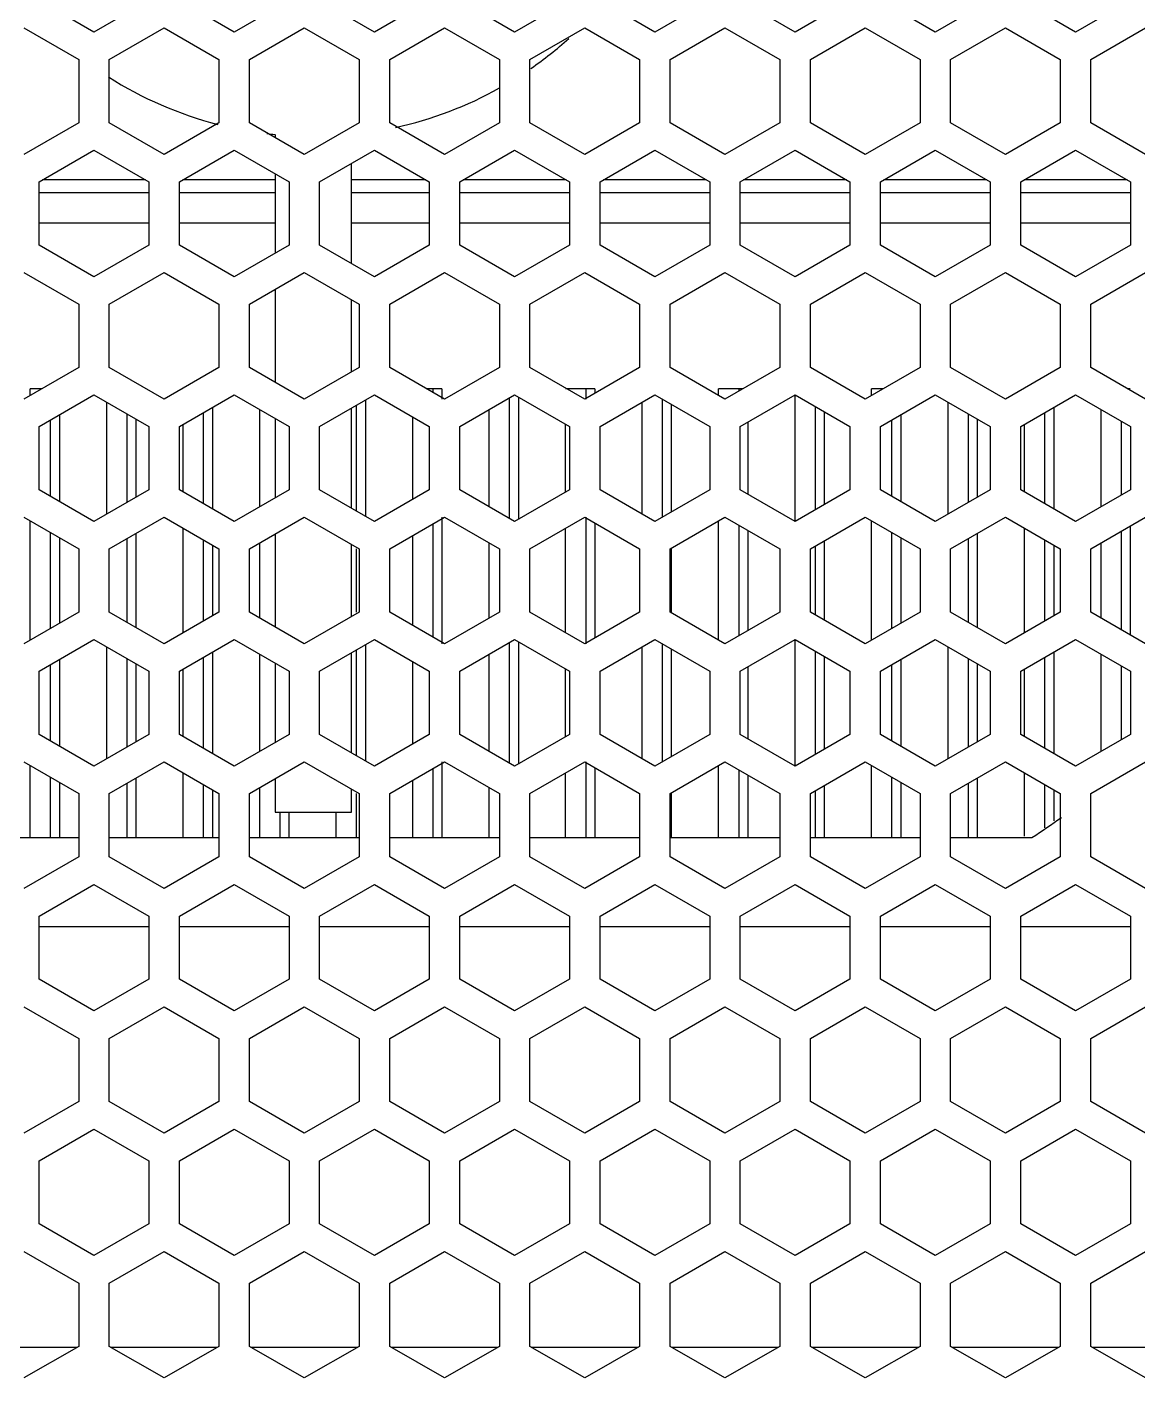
# Model space of a CAD drawing. Header units: millimetres. Extents: x 10297564 to 11610295, y -9287743 to -8409454.
# Drawn here: x 10530946 to 10531820, y -9096196 to -9095133 of the extents above; entities that cross this region are included whole.
import ezdxf

# ---------------------------------------------------------------- set-up
doc = ezdxf.new("R2010")
doc.units = ezdxf.units.MM
doc.header["$LTSCALE"] = 100
doc.layers.add('-0', color=7, linetype='Continuous')

# ---------------------------------------------------------------- blocks, each defined once
blk = doc.blocks.new('인버터 외형도')
at = {"layer": '-0', "linetype": 'Continuous'}
for p, q in [((121393.67, 39790.65), (121361.32, 39809.33)), ((121426.03, 39809.33), (121393.67, 39790.65)), ((121476.44, 39790.65), (121444.08, 39809.33)), ((121508.8, 39809.33), (121476.44, 39790.65)), ((121559.21, 39790.65), (121526.85, 39809.33)), ((121591.57, 39809.33), (121559.21, 39790.65)), ((121641.98, 39790.65), (121609.62, 39809.33)), ((121674.33, 39809.33), (121641.98, 39790.65)), ((121724.75, 39790.65), (121692.39, 39809.33)), ((121757.1, 39809.33), (121724.75, 39790.65)), ((121807.52, 39790.65), (121775.16, 39809.33)), ((121839.87, 39809.33), (121807.52, 39790.65)), ((121890.29, 39790.65), (121857.93, 39809.33)), ((121922.64, 39809.33), (121890.29, 39790.65)), ((121973.06, 39790.65), (121940.7, 39809.33)), ((122005.41, 39809.33), (121973.06, 39790.65)), ((121352.29, 39793.14), (121384.64, 39774.46)), ((121402.7, 39774.46), (121435.06, 39793.14)), ((121435.06, 39793.14), (121467.41, 39774.46)), ((121485.47, 39774.46), (121517.83, 39793.14)), ((121517.83, 39793.14), (121550.18, 39774.46)), ((121568.24, 39774.46), (121600.59, 39793.14)), ((121600.59, 39793.14), (121632.95, 39774.46)), ((121651.01, 39774.46), (121683.36, 39793.14)), ((121683.36, 39793.14), (121715.72, 39774.46)), ((121733.78, 39774.46), (121766.13, 39793.14)), ((121766.13, 39793.14), (121798.49, 39774.46)), ((121816.55, 39774.46), (121848.9, 39793.14)), ((121848.9, 39793.14), (121881.26, 39774.46)), ((121899.32, 39774.46), (121931.67, 39793.14)), ((121931.67, 39793.14), (121964.03, 39774.46)), ((121982.09, 39774.46), (122014.44, 39793.14)), ((121384.64, 39774.46), (121384.64, 39737.1)), ((121402.7, 39737.1), (121402.7, 39774.46)), ((121467.41, 39774.46), (121467.41, 39737.1)), ((121485.47, 39737.1), (121485.47, 39774.46)), ((121550.18, 39774.46), (121550.18, 39737.1)), ((121568.24, 39737.1), (121568.24, 39774.46)), ((121632.95, 39774.46), (121632.95, 39737.1)), ((121651.01, 39737.1), (121651.01, 39774.46)), ((121715.72, 39774.46), (121715.72, 39737.1)), ((121733.78, 39737.1), (121733.78, 39774.46)), ((121798.49, 39774.46), (121798.49, 39737.1)), ((121816.55, 39737.1), (121816.55, 39774.46)), ((121881.26, 39774.46), (121881.26, 39737.1)), ((121899.32, 39737.1), (121899.32, 39774.46)), ((121964.03, 39774.46), (121964.03, 39737.1)), ((121982.09, 39737.1), (121982.09, 39774.46)), ((121384.64, 39737.1), (121352.29, 39718.42)), ((121435.06, 39718.42), (121402.7, 39737.1)), ((121467.41, 39737.1), (121435.06, 39718.42)), ((121517.83, 39718.42), (121485.47, 39737.1)), ((121550.18, 39737.1), (121517.83, 39718.42)), ((121600.59, 39718.42), (121568.24, 39737.1)), ((121632.95, 39737.1), (121600.59, 39718.42)), ((121683.36, 39718.42), (121651.01, 39737.1)), ((121715.72, 39737.1), (121683.36, 39718.42)), ((121766.13, 39718.42), (121733.78, 39737.1)), ((121798.49, 39737.1), (121766.13, 39718.42)), ((121848.9, 39718.42), (121816.55, 39737.1)), ((121881.26, 39737.1), (121848.9, 39718.42)), ((121931.67, 39718.42), (121899.32, 39737.1)), ((121964.03, 39737.1), (121931.67, 39718.42)), ((122014.44, 39718.42), (121982.09, 39737.1)), ((121500.52, 39730.15), (121500.52, 39728.41)), ((121361.32, 39702.22), (121393.67, 39720.9)), ((121393.67, 39720.9), (121426.03, 39702.22)), ((121444.08, 39702.22), (121476.44, 39720.9)), ((121476.44, 39720.9), (121508.8, 39702.22)), ((121526.85, 39702.22), (121559.21, 39720.9)), ((121559.21, 39720.9), (121591.57, 39702.22)), ((121609.62, 39702.22), (121641.98, 39720.9)), ((121641.98, 39720.9), (121674.33, 39702.22)), ((121692.39, 39702.22), (121724.75, 39720.9)), ((121724.75, 39720.9), (121757.1, 39702.22)), ((121775.16, 39702.22), (121807.52, 39720.9)), ((121807.52, 39720.9), (121839.87, 39702.22)), ((121857.93, 39702.22), (121890.29, 39720.9)), ((121890.29, 39720.9), (121922.64, 39702.22)), ((121940.7, 39702.22), (121973.06, 39720.9)), ((121973.06, 39720.9), (122005.41, 39702.22)), ((121545.67, 39654), (121545.67, 39713.08)), ((121424.04, 39703.37), (121363.3, 39703.37)), ((121500.52, 39703.37), (121446.07, 39703.37)), ((121500.52, 39707), (121500.52, 39660.08)), ((121589.58, 39703.37), (121545.67, 39703.37)), ((121672.35, 39703.37), (121611.61, 39703.37)), ((121755.12, 39703.37), (121694.38, 39703.37)), ((121837.89, 39703.37), (121777.15, 39703.37)), ((121920.66, 39703.37), (121859.92, 39703.37)), ((122003.43, 39703.37), (121942.69, 39703.37)), ((121361.32, 39664.86), (121361.32, 39702.22)), ((121426.03, 39695.84), (121361.32, 39695.84)), ((121426.03, 39702.22), (121426.03, 39664.86)), ((121444.08, 39664.86), (121444.08, 39702.22)), ((121500.52, 39695.84), (121444.08, 39695.84)), ((121508.8, 39702.22), (121508.8, 39664.86)), ((121526.85, 39664.86), (121526.85, 39702.22)), ((121591.57, 39695.84), (121545.67, 39695.84)), ((121591.57, 39702.22), (121591.57, 39664.86)), ((121609.62, 39664.86), (121609.62, 39702.22)), ((121674.33, 39695.84), (121609.62, 39695.84)), ((121674.33, 39702.22), (121674.33, 39664.86)), ((121692.39, 39664.86), (121692.39, 39702.22)), ((121757.1, 39695.84), (121692.39, 39695.84)), ((121757.1, 39702.22), (121757.1, 39664.86)), ((121775.16, 39664.86), (121775.16, 39702.22)), ((121839.87, 39695.84), (121775.16, 39695.84)), ((121839.87, 39702.22), (121839.87, 39664.86)), ((121857.93, 39664.86), (121857.93, 39702.22)), ((121922.64, 39695.84), (121857.93, 39695.84)), ((121922.64, 39702.22), (121922.64, 39664.86)), ((121940.7, 39664.86), (121940.7, 39702.22)), ((122005.41, 39695.84), (121940.7, 39695.84)), ((122005.41, 39702.22), (122005.41, 39664.86)), ((121426.03, 39677.78), (121361.32, 39677.78)), ((121500.52, 39677.78), (121444.08, 39677.78)), ((121591.57, 39677.78), (121545.67, 39677.78)), ((121674.33, 39677.78), (121609.62, 39677.78)), ((121757.1, 39677.78), (121692.39, 39677.78)), ((121839.87, 39677.78), (121775.16, 39677.78)), ((121922.64, 39677.78), (121857.93, 39677.78)), ((122005.41, 39677.78), (121940.7, 39677.78)), ((121393.67, 39646.18), (121361.32, 39664.86)), ((121426.03, 39664.86), (121393.67, 39646.18)), ((121476.44, 39646.18), (121444.08, 39664.86)), ((121508.8, 39664.86), (121476.44, 39646.18)), ((121559.21, 39646.18), (121526.85, 39664.86)), ((121591.57, 39664.86), (121559.21, 39646.18)), ((121641.98, 39646.18), (121609.62, 39664.86)), ((121674.33, 39664.86), (121641.98, 39646.18)), ((121724.75, 39646.18), (121692.39, 39664.86)), ((121757.1, 39664.86), (121724.75, 39646.18)), ((121807.52, 39646.18), (121775.16, 39664.86)), ((121839.87, 39664.86), (121807.52, 39646.18)), ((121890.29, 39646.18), (121857.93, 39664.86)), ((121922.64, 39664.86), (121890.29, 39646.18)), ((121973.06, 39646.18), (121940.7, 39664.86)), ((122005.41, 39664.86), (121973.06, 39646.18)), ((121352.29, 39648.67), (121384.64, 39629.99)), ((121402.7, 39629.99), (121435.06, 39648.67)), ((121435.06, 39648.67), (121467.41, 39629.99)), ((121485.47, 39629.99), (121517.83, 39648.67)), ((121517.83, 39648.67), (121550.18, 39629.99)), ((121568.24, 39629.99), (121600.59, 39648.67)), ((121600.59, 39648.67), (121632.95, 39629.99)), ((121651.01, 39629.99), (121683.36, 39648.67)), ((121683.36, 39648.67), (121715.72, 39629.99)), ((121733.78, 39629.99), (121766.13, 39648.67)), ((121766.13, 39648.67), (121798.49, 39629.99)), ((121816.55, 39629.99), (121848.9, 39648.67)), ((121848.9, 39648.67), (121881.26, 39629.99)), ((121899.32, 39629.99), (121931.67, 39648.67)), ((121931.67, 39648.67), (121964.03, 39629.99)), ((121982.09, 39629.99), (122014.44, 39648.67)), ((121500.52, 39638.68), (121500.52, 39583.94)), ((121545.67, 39590.02), (121545.67, 39632.59)), ((121384.64, 39629.99), (121384.64, 39592.63)), ((121402.7, 39592.63), (121402.7, 39629.99)), ((121467.41, 39629.99), (121467.41, 39592.63)), ((121485.47, 39592.63), (121485.47, 39629.99)), ((121550.18, 39629.99), (121550.18, 39592.63)), ((121568.24, 39592.63), (121568.24, 39629.99)), ((121632.95, 39629.99), (121632.95, 39592.63)), ((121651.01, 39592.63), (121651.01, 39629.99)), ((121715.72, 39629.99), (121715.72, 39592.63)), ((121733.78, 39592.63), (121733.78, 39629.99)), ((121798.49, 39629.99), (121798.49, 39592.63)), ((121816.55, 39592.63), (121816.55, 39629.99)), ((121881.26, 39629.99), (121881.26, 39592.63)), ((121899.32, 39592.63), (121899.32, 39629.99)), ((121964.03, 39629.99), (121964.03, 39592.63)), ((121982.09, 39592.63), (121982.09, 39629.99)), ((121384.64, 39592.63), (121352.29, 39573.95)), ((121435.06, 39573.95), (121402.7, 39592.63)), ((121467.41, 39592.63), (121435.06, 39573.95)), ((121517.83, 39573.95), (121485.47, 39592.63)), ((121550.18, 39592.63), (121517.83, 39573.95)), ((121600.59, 39573.95), (121568.24, 39592.63)), ((121632.95, 39592.63), (121600.59, 39573.95)), ((121683.36, 39573.95), (121651.01, 39592.63)), ((121715.72, 39592.63), (121683.36, 39573.95)), ((121766.13, 39573.95), (121733.78, 39592.63)), ((121798.49, 39592.63), (121766.13, 39573.95)), ((121848.9, 39573.95), (121816.55, 39592.63)), ((121881.26, 39592.63), (121848.9, 39573.95)), ((121931.67, 39573.95), (121899.32, 39592.63)), ((121964.03, 39592.63), (121931.67, 39573.95)), ((122014.44, 39573.95), (121982.09, 39592.63)), ((121356.04, 39576.12), (121356.04, 39579.97)), ((121362.71, 39579.97), (121356.04, 39579.97)), ((121361.32, 39557.75), (121393.67, 39576.43)), ((121393.67, 39576.43), (121426.03, 39557.75)), ((121444.08, 39557.75), (121476.44, 39576.43)), ((121476.44, 39576.43), (121508.8, 39557.75)), ((121526.85, 39557.75), (121559.21, 39576.43)), ((121559.21, 39576.43), (121591.57, 39557.75)), ((121599.01, 39579.97), (121590.17, 39579.97)), ((121593.82, 39577.86), (121593.82, 39579.97)), ((121599.01, 39579.97), (121599.01, 39573.95)), ((121609.62, 39557.75), (121641.98, 39576.43)), ((121641.98, 39576.43), (121674.33, 39557.75)), ((121689.31, 39579.97), (121672.07, 39579.97)), ((121684.11, 39573.95), (121684.11, 39579.97)), ((121689.31, 39579.97), (121689.31, 39577.38)), ((121692.39, 39557.75), (121724.75, 39576.43)), ((121724.75, 39576.43), (121757.1, 39557.75)), ((121762.37, 39576.12), (121762.37, 39579.97)), ((121776.56, 39579.97), (121762.37, 39579.97)), ((121774.41, 39578.72), (121774.41, 39579.97)), ((121775.16, 39557.75), (121807.52, 39576.43)), ((121807.51, 39501.71), (121807.51, 39576.43)), ((121807.52, 39576.43), (121839.87, 39557.75)), ((121852.66, 39576.12), (121852.66, 39579.97)), ((121859.33, 39579.97), (121852.66, 39579.97)), ((121857.93, 39557.75), (121890.29, 39576.43)), ((121890.29, 39576.43), (121922.64, 39557.75)), ((121940.7, 39557.75), (121973.06, 39576.43)), ((121973.06, 39576.43), (122005.41, 39557.75)), ((122005.34, 39579.97), (122004.02, 39579.97)), ((121401.19, 39506.05), (121401.19, 39572.09)), ((121463.57, 39569), (121463.57, 39509.14)), ((121491.48, 39510.4), (121491.48, 39567.75)), ((121545.67, 39509.53), (121545.67, 39568.61)), ((121548.67, 39507.79), (121548.67, 39570.35)), ((121553.87, 39573.35), (121553.87, 39504.79)), ((121626.93, 39510.4), (121626.93, 39567.74)), ((121638.97, 39503.45), (121638.97, 39574.69)), ((121644.16, 39575.17), (121644.16, 39502.97)), ((121717.22, 39506.06), (121717.22, 39572.09)), ((121729.26, 39504.32), (121729.26, 39573.83)), ((121734.46, 39570.83), (121734.46, 39507.31)), ((121819.55, 39508.66), (121819.55, 39569.48)), ((121897.81, 39506.05), (121897.81, 39572.09)), ((121960.19, 39569), (121960.19, 39509.14)), ((121988.1, 39510.4), (121988.1, 39567.75)), ((121368.08, 39516.48), (121368.08, 39561.66)), ((121373.28, 39564.66), (121373.28, 39513.48)), ((121413.23, 39513), (121413.23, 39565.14)), ((121418.43, 39562.14), (121418.43, 39516)), ((121458.38, 39512.14), (121458.38, 39566)), ((121500.52, 39562.53), (121500.52, 39515.61)), ((121581.78, 39514.74), (121581.78, 39563.4)), ((121779.6, 39560.31), (121779.6, 39517.83)), ((121824.75, 39566.48), (121824.75, 39511.66)), ((121864.7, 39516.48), (121864.7, 39561.66)), ((121869.9, 39564.66), (121869.9, 39513.48)), ((121909.85, 39513), (121909.85, 39565.14)), ((121915.04, 39562.14), (121915.04, 39516)), ((121954.99, 39512.14), (121954.99, 39566)), ((122000.14, 39517.35), (122000.14, 39560.79)), ((121361.32, 39520.39), (121361.32, 39557.75)), ((121426.03, 39557.75), (121426.03, 39520.39)), ((121444.08, 39520.39), (121444.08, 39557.75)), ((121446.34, 39519.09), (121446.34, 39559.05)), ((121508.8, 39557.75), (121508.8, 39520.39)), ((121526.85, 39520.39), (121526.85, 39557.75)), ((121591.57, 39557.75), (121591.57, 39520.39)), ((121609.62, 39520.39), (121609.62, 39557.75)), ((121672.07, 39519.08), (121672.07, 39559.06)), ((121674.33, 39557.75), (121674.33, 39520.39)), ((121692.39, 39520.39), (121692.39, 39557.75)), ((121757.1, 39557.75), (121757.1, 39520.39)), ((121775.16, 39520.39), (121775.16, 39557.75)), ((121839.87, 39557.75), (121839.87, 39520.39)), ((121857.93, 39520.39), (121857.93, 39557.75)), ((121922.64, 39557.75), (121922.64, 39520.39)), ((121940.7, 39520.39), (121940.7, 39557.75)), ((121942.95, 39519.09), (121942.95, 39559.05)), ((122005.41, 39557.75), (122005.41, 39520.39)), ((121393.67, 39501.71), (121361.32, 39520.39)), ((121426.03, 39520.39), (121393.67, 39501.71)), ((121476.44, 39501.71), (121444.08, 39520.39)), ((121508.8, 39520.39), (121476.44, 39501.71)), ((121559.21, 39501.71), (121526.85, 39520.39)), ((121591.57, 39520.39), (121559.21, 39501.71)), ((121641.98, 39501.71), (121609.62, 39520.39)), ((121674.33, 39520.39), (121641.98, 39501.71)), ((121724.75, 39501.71), (121692.39, 39520.39)), ((121757.1, 39520.39), (121724.75, 39501.71)), ((121807.52, 39501.71), (121775.16, 39520.39)), ((121839.87, 39520.39), (121807.52, 39501.71)), ((121890.29, 39501.71), (121857.93, 39520.39)), ((121922.64, 39520.39), (121890.29, 39501.71)), ((121973.06, 39501.71), (121940.7, 39520.39)), ((122005.41, 39520.39), (121973.06, 39501.71)), ((121352.29, 39504.2), (121384.64, 39485.52)), ((121402.7, 39485.52), (121435.06, 39504.2)), ((121435.06, 39504.2), (121467.41, 39485.52)), ((121485.47, 39485.52), (121517.83, 39504.2)), ((121517.83, 39504.2), (121550.18, 39485.52)), ((121568.24, 39485.52), (121600.59, 39504.2)), ((121599.01, 39504.2), (121599.01, 39429.48)), ((121600.59, 39504.2), (121632.95, 39485.52)), ((121651.01, 39485.52), (121683.36, 39504.2)), ((121683.36, 39504.2), (121715.72, 39485.52)), ((121684.11, 39429.48), (121684.11, 39504.2)), ((121733.78, 39485.52), (121766.13, 39504.2)), ((121766.13, 39504.2), (121798.49, 39485.52)), ((121816.55, 39485.52), (121848.9, 39504.2)), ((121848.9, 39504.2), (121881.26, 39485.52)), ((121899.32, 39485.52), (121931.67, 39504.2)), ((121931.67, 39504.2), (121964.03, 39485.52)), ((121982.09, 39485.52), (122014.44, 39504.2)), ((121356.04, 39431.64), (121356.04, 39502.03)), ((121446.34, 39435.99), (121446.34, 39497.68)), ((121593.82, 39433.39), (121593.82, 39500.28)), ((121672.07, 39435.99), (121672.07, 39497.68)), ((121689.31, 39500.76), (121689.31, 39432.91)), ((121762.37, 39431.65), (121762.37, 39502.02)), ((121774.41, 39434.25), (121774.41, 39499.42)), ((121779.6, 39496.42), (121779.6, 39437.25)), ((121852.66, 39431.64), (121852.66, 39502.03)), ((121942.95, 39435.99), (121942.95, 39497.68)), ((122000.14, 39437.73), (122000.14, 39495.94)), ((122005.34, 39498.94), (122005.34, 39434.73)), ((121368.08, 39438.6), (121368.08, 39495.08)), ((121373.28, 39492.08), (121373.28, 39441.6)), ((121413.23, 39442.08), (121413.23, 39491.6)), ((121418.43, 39494.6), (121418.43, 39439.08)), ((121458.38, 39442.94), (121458.38, 39490.73)), ((121463.57, 39487.73), (121463.57, 39445.94)), ((121491.48, 39444.68), (121491.48, 39488.99)), ((121500.52, 39494.2), (121500.52, 39439.47)), ((121545.67, 39445.55), (121545.67, 39488.12)), ((121581.78, 39440.34), (121581.78, 39493.33)), ((121626.93, 39444.68), (121626.93, 39488.99)), ((121824.75, 39490.25), (121824.75, 39443.42)), ((121864.7, 39438.6), (121864.7, 39495.08)), ((121869.9, 39492.08), (121869.9, 39441.6)), ((121909.85, 39442.08), (121909.85, 39491.6)), ((121915.04, 39494.6), (121915.04, 39439.08)), ((121954.99, 39442.94), (121954.99, 39490.73)), ((121960.19, 39487.73), (121960.19, 39445.94)), ((121988.1, 39444.68), (121988.1, 39488.99)), ((121384.64, 39485.52), (121384.64, 39448.16)), ((121402.7, 39448.16), (121402.7, 39485.52)), ((121467.41, 39485.52), (121467.41, 39448.16)), ((121485.47, 39448.16), (121485.47, 39485.52)), ((121548.67, 39448.16), (121548.67, 39485.52)), ((121550.18, 39485.52), (121550.18, 39448.16)), ((121568.24, 39448.16), (121568.24, 39485.52)), ((121632.95, 39485.52), (121632.95, 39448.16)), ((121651.01, 39448.16), (121651.01, 39485.52)), ((121715.72, 39485.52), (121715.72, 39448.16)), ((121733.78, 39448.16), (121733.78, 39485.52)), ((121734.46, 39485.52), (121734.46, 39448.16)), ((121798.49, 39485.52), (121798.49, 39448.16)), ((121816.55, 39448.16), (121816.55, 39485.52)), ((121819.55, 39446.42), (121819.55, 39487.25)), ((121881.26, 39485.52), (121881.26, 39448.16)), ((121899.32, 39448.16), (121899.32, 39485.52)), ((121964.03, 39485.52), (121964.03, 39448.16)), ((121982.09, 39448.16), (121982.09, 39485.52)), ((121384.64, 39448.16), (121352.29, 39429.48)), ((121435.06, 39429.48), (121402.7, 39448.16)), ((121467.41, 39448.16), (121435.06, 39429.48)), ((121517.83, 39429.48), (121485.47, 39448.16)), ((121550.18, 39448.16), (121517.83, 39429.48)), ((121600.59, 39429.48), (121568.24, 39448.16)), ((121632.95, 39448.16), (121600.59, 39429.48)), ((121683.36, 39429.48), (121651.01, 39448.16)), ((121715.72, 39448.16), (121683.36, 39429.48)), ((121766.13, 39429.48), (121733.78, 39448.16)), ((121798.49, 39448.16), (121766.13, 39429.48)), ((121848.9, 39429.48), (121816.55, 39448.16)), ((121881.26, 39448.16), (121848.9, 39429.48)), ((121931.67, 39429.48), (121899.32, 39448.16)), ((121964.03, 39448.16), (121931.67, 39429.48)), ((122014.44, 39429.48), (121982.09, 39448.16)), ((121361.32, 39413.28), (121393.67, 39431.96)), ((121393.67, 39431.96), (121426.03, 39413.28)), ((121444.08, 39413.28), (121476.44, 39431.96)), ((121476.44, 39431.96), (121508.8, 39413.28)), ((121526.85, 39413.28), (121559.21, 39431.96)), ((121559.21, 39431.96), (121591.57, 39413.28)), ((121609.62, 39413.28), (121641.98, 39431.96)), ((121641.98, 39431.96), (121674.33, 39413.28)), ((121692.39, 39413.28), (121724.75, 39431.96)), ((121724.75, 39431.96), (121757.1, 39413.28)), ((121775.16, 39413.28), (121807.52, 39431.96)), ((121807.51, 39357.24), (121807.51, 39431.96)), ((121807.52, 39431.96), (121839.87, 39413.28)), ((121857.93, 39413.28), (121890.29, 39431.96)), ((121890.29, 39431.96), (121922.64, 39413.28)), ((121940.7, 39413.28), (121973.06, 39431.96)), ((121973.06, 39431.96), (122005.41, 39413.28)), ((121401.19, 39361.58), (121401.19, 39427.62)), ((121463.57, 39424.53), (121463.57, 39364.67)), ((121545.67, 39365.06), (121545.67, 39424.14)), ((121548.67, 39363.32), (121548.67, 39425.88)), ((121553.87, 39428.88), (121553.87, 39360.32)), ((121638.97, 39358.98), (121638.97, 39430.22)), ((121644.16, 39430.7), (121644.16, 39358.5)), ((121717.22, 39361.59), (121717.22, 39427.61)), ((121729.26, 39359.84), (121729.26, 39429.36)), ((121734.46, 39426.36), (121734.46, 39362.84)), ((121819.55, 39364.19), (121819.55, 39425.01)), ((121897.81, 39361.58), (121897.81, 39427.62)), ((121960.19, 39424.53), (121960.19, 39364.67)), ((121368.08, 39372.01), (121368.08, 39417.19)), ((121373.28, 39420.19), (121373.28, 39369.01)), ((121413.23, 39368.53), (121413.23, 39420.67)), ((121418.43, 39417.67), (121418.43, 39371.53)), ((121458.38, 39367.67), (121458.38, 39421.53)), ((121491.48, 39365.93), (121491.48, 39423.28)), ((121500.52, 39418.06), (121500.52, 39371.14)), ((121581.78, 39370.27), (121581.78, 39418.93)), ((121626.93, 39365.93), (121626.93, 39423.27)), ((121779.6, 39415.84), (121779.6, 39373.36)), ((121824.75, 39422.01), (121824.75, 39367.19)), ((121864.7, 39372.01), (121864.7, 39417.19)), ((121869.9, 39420.19), (121869.9, 39369.01)), ((121909.85, 39368.53), (121909.85, 39420.67)), ((121915.04, 39417.67), (121915.04, 39371.53)), ((121954.99, 39367.67), (121954.99, 39421.53)), ((121988.1, 39365.93), (121988.1, 39423.28)), ((122000.14, 39372.88), (122000.14, 39416.32)), ((121361.32, 39375.92), (121361.32, 39413.28)), ((121426.03, 39413.28), (121426.03, 39375.92)), ((121444.08, 39375.92), (121444.08, 39413.28)), ((121446.34, 39374.62), (121446.34, 39414.58)), ((121508.8, 39413.28), (121508.8, 39375.92)), ((121526.85, 39375.92), (121526.85, 39413.28)), ((121591.57, 39413.28), (121591.57, 39375.92)), ((121609.62, 39375.92), (121609.62, 39413.28)), ((121672.07, 39374.61), (121672.07, 39414.59)), ((121674.33, 39413.28), (121674.33, 39375.92)), ((121692.39, 39375.92), (121692.39, 39413.28)), ((121757.1, 39413.28), (121757.1, 39375.92)), ((121775.16, 39375.92), (121775.16, 39413.28)), ((121839.87, 39413.28), (121839.87, 39375.92)), ((121857.93, 39375.92), (121857.93, 39413.28)), ((121922.64, 39413.28), (121922.64, 39375.92)), ((121940.7, 39375.92), (121940.7, 39413.28)), ((121942.95, 39374.62), (121942.95, 39414.58)), ((122005.41, 39413.28), (122005.41, 39375.92)), ((121393.67, 39357.24), (121361.32, 39375.92)), ((121426.03, 39375.92), (121393.67, 39357.24)), ((121476.44, 39357.24), (121444.08, 39375.92)), ((121508.8, 39375.92), (121476.44, 39357.24)), ((121559.21, 39357.24), (121526.85, 39375.92)), ((121591.57, 39375.92), (121559.21, 39357.24)), ((121641.98, 39357.24), (121609.62, 39375.92)), ((121674.33, 39375.92), (121641.98, 39357.24)), ((121724.75, 39357.24), (121692.39, 39375.92)), ((121757.1, 39375.92), (121724.75, 39357.24)), ((121807.52, 39357.24), (121775.16, 39375.92)), ((121839.87, 39375.92), (121807.52, 39357.24)), ((121890.29, 39357.24), (121857.93, 39375.92)), ((121922.64, 39375.92), (121890.29, 39357.24)), ((121973.06, 39357.24), (121940.7, 39375.92)), ((122005.41, 39375.92), (121973.06, 39357.24)), ((121352.29, 39359.73), (121384.64, 39341.05)), ((121356.04, 39315.1), (121356.04, 39357.56)), ((121402.7, 39341.05), (121435.06, 39359.73)), ((121435.06, 39359.73), (121467.41, 39341.05)), ((121446.34, 39315.1), (121446.34, 39353.21)), ((121485.47, 39341.05), (121517.83, 39359.73)), ((121517.83, 39359.73), (121550.18, 39341.05)), ((121568.24, 39341.05), (121600.59, 39359.73)), ((121593.82, 39315.1), (121593.82, 39355.81)), ((121599.01, 39359.73), (121599.01, 39315.1)), ((121600.59, 39359.73), (121632.95, 39341.05)), ((121651.01, 39341.05), (121683.36, 39359.73)), ((121672.07, 39315.1), (121672.07, 39353.21)), ((121683.36, 39359.73), (121715.72, 39341.05)), ((121684.11, 39315.1), (121684.11, 39359.73)), ((121689.31, 39356.29), (121689.31, 39315.1)), ((121733.78, 39341.05), (121766.13, 39359.73)), ((121762.37, 39315.1), (121762.37, 39357.55)), ((121766.13, 39359.73), (121798.49, 39341.05)), ((121774.41, 39315.1), (121774.41, 39354.95)), ((121816.55, 39341.05), (121848.9, 39359.73)), ((121848.9, 39359.73), (121881.26, 39341.05)), ((121852.66, 39315.1), (121852.66, 39357.56)), ((121899.32, 39341.05), (121931.67, 39359.73)), ((121931.67, 39359.73), (121964.03, 39341.05)), ((121942.95, 39316.04), (121942.95, 39353.21)), ((121982.09, 39341.05), (122014.44, 39359.73)), ((121368.08, 39315.1), (121368.08, 39350.61)), ((121373.28, 39347.61), (121373.28, 39315.1)), ((121413.23, 39315.1), (121413.23, 39347.13)), ((121418.43, 39350.13), (121418.43, 39315.1)), ((121458.38, 39315.1), (121458.38, 39346.26)), ((121491.48, 39315.1), (121491.48, 39344.52)), ((121500.52, 39349.73), (121500.52, 39330.15)), ((121581.78, 39315.1), (121581.78, 39348.86)), ((121626.93, 39315.1), (121626.93, 39344.52)), ((121779.6, 39351.95), (121779.6, 39315.1)), ((121824.75, 39345.78), (121824.75, 39315.1)), ((121864.7, 39315.1), (121864.7, 39350.61)), ((121869.9, 39347.61), (121869.9, 39315.1)), ((121909.85, 39315.1), (121909.85, 39347.13)), ((121915.04, 39350.13), (121915.04, 39315.1)), ((121954.99, 39320.95), (121954.99, 39346.26)), ((121384.64, 39341.05), (121384.64, 39303.69)), ((121402.7, 39303.69), (121402.7, 39341.05)), ((121463.57, 39343.26), (121463.57, 39315.1)), ((121467.41, 39341.05), (121467.41, 39303.69)), ((121485.47, 39303.69), (121485.47, 39341.05)), ((121545.67, 39330.15), (121545.67, 39343.65)), ((121548.67, 39315.1), (121548.67, 39341.05)), ((121550.18, 39341.05), (121550.18, 39303.69)), ((121568.24, 39303.69), (121568.24, 39341.05)), ((121632.95, 39341.05), (121632.95, 39303.69)), ((121651.01, 39303.69), (121651.01, 39341.05)), ((121715.72, 39341.05), (121715.72, 39303.69)), ((121733.78, 39303.69), (121733.78, 39341.05)), ((121734.46, 39341.05), (121734.46, 39315.1)), ((121798.49, 39341.05), (121798.49, 39303.69)), ((121816.55, 39303.69), (121816.55, 39341.05)), ((121819.55, 39315.1), (121819.55, 39342.78)), ((121881.26, 39341.05), (121881.26, 39303.69)), ((121899.32, 39303.69), (121899.32, 39341.05)), ((121960.19, 39343.26), (121960.19, 39324.92)), ((121964.03, 39341.05), (121964.03, 39303.69)), ((121982.09, 39303.69), (121982.09, 39341.05)), ((121500.52, 39330.15), (121545.67, 39330.15)), ((121503.53, 39315.1), (121503.53, 39330.15)), ((121508.72, 39330.15), (121508.72, 39315.1)), ((121536.63, 39315.1), (121536.63, 39330.15)), ((121319.93, 39315.1), (121384.64, 39315.1)), ((121402.7, 39315.1), (121467.41, 39315.1)), ((121485.47, 39315.1), (121550.18, 39315.1)), ((121568.24, 39315.1), (121632.95, 39315.1)), ((121651.01, 39315.1), (121715.72, 39315.1)), ((121733.78, 39315.1), (121798.49, 39315.1)), ((121816.55, 39315.1), (121881.26, 39315.1)), ((121899.32, 39315.1), (121947.34, 39315.1)), ((121384.64, 39303.69), (121352.29, 39285.01)), ((121435.06, 39285.01), (121402.7, 39303.69)), ((121467.41, 39303.69), (121435.06, 39285.01)), ((121517.83, 39285.01), (121485.47, 39303.69)), ((121550.18, 39303.69), (121517.83, 39285.01)), ((121600.59, 39285.01), (121568.24, 39303.69)), ((121632.95, 39303.69), (121600.59, 39285.01)), ((121683.36, 39285.01), (121651.01, 39303.69)), ((121715.72, 39303.69), (121683.36, 39285.01)), ((121766.13, 39285.01), (121733.78, 39303.69)), ((121798.49, 39303.69), (121766.13, 39285.01)), ((121848.9, 39285.01), (121816.55, 39303.69)), ((121881.26, 39303.69), (121848.9, 39285.01)), ((121931.67, 39285.01), (121899.32, 39303.69)), ((121964.03, 39303.69), (121931.67, 39285.01)), ((122014.44, 39285.01), (121982.09, 39303.69)), ((121361.32, 39268.81), (121393.67, 39287.49)), ((121393.67, 39287.49), (121426.03, 39268.81)), ((121444.08, 39268.81), (121476.44, 39287.49)), ((121476.44, 39287.49), (121508.8, 39268.81)), ((121526.85, 39268.81), (121559.21, 39287.49)), ((121559.21, 39287.49), (121591.57, 39268.81)), ((121609.62, 39268.81), (121641.98, 39287.49)), ((121641.98, 39287.49), (121674.33, 39268.81)), ((121692.39, 39268.81), (121724.75, 39287.49)), ((121724.75, 39287.49), (121757.1, 39268.81)), ((121775.16, 39268.81), (121807.52, 39287.49)), ((121807.52, 39287.49), (121839.87, 39268.81)), ((121857.93, 39268.81), (121890.29, 39287.49)), ((121890.29, 39287.49), (121922.64, 39268.81)), ((121940.7, 39268.81), (121973.06, 39287.49)), ((121973.06, 39287.49), (122005.41, 39268.81)), ((121361.32, 39231.45), (121361.32, 39268.81)), ((121426.03, 39268.81), (121426.03, 39231.45)), ((121444.08, 39231.45), (121444.08, 39268.81)), ((121508.8, 39268.81), (121508.8, 39231.45)), ((121526.85, 39231.45), (121526.85, 39268.81)), ((121591.57, 39268.81), (121591.57, 39231.45)), ((121609.62, 39231.45), (121609.62, 39268.81)), ((121674.33, 39268.81), (121674.33, 39231.45)), ((121692.39, 39231.45), (121692.39, 39268.81)), ((121757.1, 39268.81), (121757.1, 39231.45)), ((121775.16, 39231.45), (121775.16, 39268.81)), ((121839.87, 39268.81), (121839.87, 39231.45)), ((121857.93, 39231.45), (121857.93, 39268.81)), ((121922.64, 39268.81), (121922.64, 39231.45)), ((121940.7, 39231.45), (121940.7, 39268.81)), ((122005.41, 39268.81), (122005.41, 39231.45)), ((121426.03, 39262.43), (121361.32, 39262.43)), ((121508.8, 39262.43), (121444.08, 39262.43)), ((121591.57, 39262.43), (121526.85, 39262.43)), ((121674.33, 39262.43), (121609.62, 39262.43)), ((121757.1, 39262.43), (121692.39, 39262.43)), ((121839.87, 39262.43), (121775.16, 39262.43)), ((121922.64, 39262.43), (121857.93, 39262.43)), ((122005.41, 39262.43), (121940.7, 39262.43)), ((121393.67, 39212.77), (121361.32, 39231.45)), ((121426.03, 39231.45), (121393.67, 39212.77)), ((121476.44, 39212.77), (121444.08, 39231.45)), ((121508.8, 39231.45), (121476.44, 39212.77)), ((121559.21, 39212.77), (121526.85, 39231.45)), ((121591.57, 39231.45), (121559.21, 39212.77)), ((121641.98, 39212.77), (121609.62, 39231.45)), ((121674.33, 39231.45), (121641.98, 39212.77)), ((121724.75, 39212.77), (121692.39, 39231.45)), ((121757.1, 39231.45), (121724.75, 39212.77)), ((121807.52, 39212.77), (121775.16, 39231.45)), ((121839.87, 39231.45), (121807.52, 39212.77)), ((121890.29, 39212.77), (121857.93, 39231.45)), ((121922.64, 39231.45), (121890.29, 39212.77)), ((121973.06, 39212.77), (121940.7, 39231.45)), ((122005.41, 39231.45), (121973.06, 39212.77)), ((121352.29, 39215.26), (121384.64, 39196.58)), ((121402.7, 39196.58), (121435.06, 39215.26)), ((121435.06, 39215.26), (121467.41, 39196.58)), ((121485.47, 39196.58), (121517.83, 39215.26)), ((121517.83, 39215.26), (121550.18, 39196.58)), ((121568.24, 39196.58), (121600.59, 39215.26)), ((121600.59, 39215.26), (121632.95, 39196.58)), ((121651.01, 39196.58), (121683.36, 39215.26)), ((121683.36, 39215.26), (121715.72, 39196.58)), ((121733.78, 39196.58), (121766.13, 39215.26)), ((121766.13, 39215.26), (121798.49, 39196.58)), ((121816.55, 39196.58), (121848.9, 39215.26)), ((121848.9, 39215.26), (121881.26, 39196.58)), ((121899.32, 39196.58), (121931.67, 39215.26)), ((121931.67, 39215.26), (121964.03, 39196.58)), ((121982.09, 39196.58), (122014.44, 39215.26)), ((121384.64, 39196.58), (121384.64, 39159.22)), ((121402.7, 39159.22), (121402.7, 39196.58)), ((121467.41, 39196.58), (121467.41, 39159.22)), ((121485.47, 39159.22), (121485.47, 39196.58)), ((121550.18, 39196.58), (121550.18, 39159.22)), ((121568.24, 39159.22), (121568.24, 39196.58)), ((121632.95, 39196.58), (121632.95, 39159.22)), ((121651.01, 39159.22), (121651.01, 39196.58)), ((121715.72, 39196.58), (121715.72, 39159.22)), ((121733.78, 39159.22), (121733.78, 39196.58)), ((121798.49, 39196.58), (121798.49, 39159.22)), ((121816.55, 39159.22), (121816.55, 39196.58)), ((121881.26, 39196.58), (121881.26, 39159.22)), ((121899.32, 39159.22), (121899.32, 39196.58)), ((121964.03, 39196.58), (121964.03, 39159.22)), ((121982.09, 39159.22), (121982.09, 39196.58)), ((121384.64, 39159.22), (121352.29, 39140.53)), ((121435.06, 39140.53), (121402.7, 39159.22)), ((121467.41, 39159.22), (121435.06, 39140.53)), ((121517.83, 39140.53), (121485.47, 39159.22)), ((121550.18, 39159.22), (121517.83, 39140.53)), ((121600.59, 39140.53), (121568.24, 39159.22)), ((121632.95, 39159.22), (121600.59, 39140.53)), ((121683.36, 39140.53), (121651.01, 39159.22)), ((121715.72, 39159.22), (121683.36, 39140.53)), ((121766.13, 39140.53), (121733.78, 39159.22)), ((121798.49, 39159.22), (121766.13, 39140.53)), ((121848.9, 39140.53), (121816.55, 39159.22)), ((121881.26, 39159.22), (121848.9, 39140.53)), ((121931.67, 39140.53), (121899.32, 39159.22)), ((121964.03, 39159.22), (121931.67, 39140.53)), ((122014.44, 39140.53), (121982.09, 39159.22)), ((121361.32, 39124.34), (121393.67, 39143.02)), ((121393.67, 39143.02), (121426.03, 39124.34)), ((121444.08, 39124.34), (121476.44, 39143.02)), ((121476.44, 39143.02), (121508.8, 39124.34)), ((121526.85, 39124.34), (121559.21, 39143.02)), ((121559.21, 39143.02), (121591.57, 39124.34)), ((121609.62, 39124.34), (121641.98, 39143.02)), ((121641.98, 39143.02), (121674.33, 39124.34)), ((121692.39, 39124.34), (121724.75, 39143.02)), ((121724.75, 39143.02), (121757.1, 39124.34)), ((121775.16, 39124.34), (121807.52, 39143.02)), ((121807.52, 39143.02), (121839.87, 39124.34)), ((121857.93, 39124.34), (121890.29, 39143.02)), ((121890.29, 39143.02), (121922.64, 39124.34)), ((121940.7, 39124.34), (121973.06, 39143.02)), ((121973.06, 39143.02), (122005.41, 39124.34)), ((121361.32, 39086.98), (121361.32, 39124.34)), ((121426.03, 39124.34), (121426.03, 39086.98)), ((121444.08, 39086.98), (121444.08, 39124.34)), ((121508.8, 39124.34), (121508.8, 39086.98)), ((121526.85, 39086.98), (121526.85, 39124.34)), ((121591.57, 39124.34), (121591.57, 39086.98)), ((121609.62, 39086.98), (121609.62, 39124.34)), ((121674.33, 39124.34), (121674.33, 39086.98)), ((121692.39, 39086.98), (121692.39, 39124.34)), ((121757.1, 39124.34), (121757.1, 39086.98)), ((121775.16, 39086.98), (121775.16, 39124.34)), ((121839.87, 39124.34), (121839.87, 39086.98)), ((121857.93, 39086.98), (121857.93, 39124.34)), ((121922.64, 39124.34), (121922.64, 39086.98)), ((121940.7, 39086.98), (121940.7, 39124.34)), ((122005.41, 39124.34), (122005.41, 39086.98)), ((121393.67, 39068.3), (121361.32, 39086.98)), ((121426.03, 39086.98), (121393.67, 39068.3)), ((121476.44, 39068.3), (121444.08, 39086.98)), ((121508.8, 39086.98), (121476.44, 39068.3)), ((121559.21, 39068.3), (121526.85, 39086.98)), ((121591.57, 39086.98), (121559.21, 39068.3)), ((121641.98, 39068.3), (121609.62, 39086.98)), ((121674.33, 39086.98), (121641.98, 39068.3)), ((121724.75, 39068.3), (121692.39, 39086.98)), ((121757.1, 39086.98), (121724.75, 39068.3)), ((121807.52, 39068.3), (121775.16, 39086.98)), ((121839.87, 39086.98), (121807.52, 39068.3)), ((121890.29, 39068.3), (121857.93, 39086.98)), ((121922.64, 39086.98), (121890.29, 39068.3)), ((121973.06, 39068.3), (121940.7, 39086.98)), ((122005.41, 39086.98), (121973.06, 39068.3)), ((121352.29, 39070.79), (121384.64, 39052.11)), ((121402.7, 39052.11), (121435.06, 39070.79)), ((121435.06, 39070.79), (121467.41, 39052.11)), ((121485.47, 39052.11), (121517.83, 39070.79)), ((121517.83, 39070.79), (121550.18, 39052.11)), ((121568.24, 39052.11), (121600.59, 39070.79)), ((121600.59, 39070.79), (121632.95, 39052.11)), ((121651.01, 39052.11), (121683.36, 39070.79)), ((121683.36, 39070.79), (121715.72, 39052.11)), ((121733.78, 39052.11), (121766.13, 39070.79)), ((121766.13, 39070.79), (121798.49, 39052.11)), ((121816.55, 39052.11), (121848.9, 39070.79)), ((121848.9, 39070.79), (121881.26, 39052.11)), ((121899.32, 39052.11), (121931.67, 39070.79)), ((121931.67, 39070.79), (121964.03, 39052.11)), ((121982.09, 39052.11), (122014.44, 39070.79)), ((121384.64, 39052.11), (121384.64, 39014.74)), ((121402.7, 39014.74), (121402.7, 39052.11)), ((121467.41, 39052.11), (121467.41, 39014.74)), ((121485.47, 39014.74), (121485.47, 39052.11)), ((121550.18, 39052.11), (121550.18, 39014.74)), ((121568.24, 39014.74), (121568.24, 39052.11)), ((121632.95, 39052.11), (121632.95, 39014.74)), ((121651.01, 39014.74), (121651.01, 39052.11)), ((121715.72, 39052.11), (121715.72, 39014.74)), ((121733.78, 39014.74), (121733.78, 39052.11)), ((121798.49, 39052.11), (121798.49, 39014.74)), ((121816.55, 39014.74), (121816.55, 39052.11)), ((121881.26, 39052.11), (121881.26, 39014.74)), ((121899.32, 39014.74), (121899.32, 39052.11)), ((121964.03, 39052.11), (121964.03, 39014.74)), ((121982.09, 39014.74), (121982.09, 39052.11)), ((121383.56, 39014.12), (121321.01, 39014.12)), ((121384.64, 39014.74), (121352.29, 38996.06)), ((121435.06, 38996.06), (121402.7, 39014.74)), ((121466.33, 39014.12), (121403.78, 39014.12)), ((121467.41, 39014.74), (121435.06, 38996.06)), ((121517.83, 38996.06), (121485.47, 39014.74)), ((121549.1, 39014.12), (121486.55, 39014.12)), ((121550.18, 39014.74), (121517.83, 38996.06)), ((121600.59, 38996.06), (121568.24, 39014.74)), ((121631.87, 39014.12), (121569.32, 39014.12)), ((121632.95, 39014.74), (121600.59, 38996.06)), ((121683.36, 38996.06), (121651.01, 39014.74)), ((121714.64, 39014.12), (121652.09, 39014.12)), ((121715.72, 39014.74), (121683.36, 38996.06)), ((121766.13, 38996.06), (121733.78, 39014.74)), ((121797.41, 39014.12), (121734.85, 39014.12)), ((121798.49, 39014.74), (121766.13, 38996.06)), ((121848.9, 38996.06), (121816.55, 39014.74)), ((121880.18, 39014.12), (121817.62, 39014.12)), ((121881.26, 39014.74), (121848.9, 38996.06)), ((121931.67, 38996.06), (121899.32, 39014.74)), ((121962.95, 39014.12), (121900.39, 39014.12)), ((121964.03, 39014.74), (121931.67, 38996.06)), ((122014.44, 38996.06), (121982.09, 39014.74)), ((122045.72, 39014.12), (121983.16, 39014.12))]:
    blk.add_line(p, q, dxfattribs=at)
for radius, start, end in [(225.66, 304.71528, 311.93716), (225.66, 237.59402, 255.5573), (225.66, 282.42411, 299.18212), (225.66, 263.04345, 264.25899), (767.5, 303.55731, 305.13234)]:
    blk.add_arc((121523.09, 39954.69), radius, start, end, dxfattribs=at)

msp = doc.modelspace()

# ---------------------------------------------------------------- block references
at = {"xscale": 1.333333333333333, "yscale": 1.333333333333333, "zscale": 1.333333333333333}
msp.add_blockref('인버터 외형도', (10369140.6, -9148191), dxfattribs=at)

doc.saveas('drawing.dxf')
